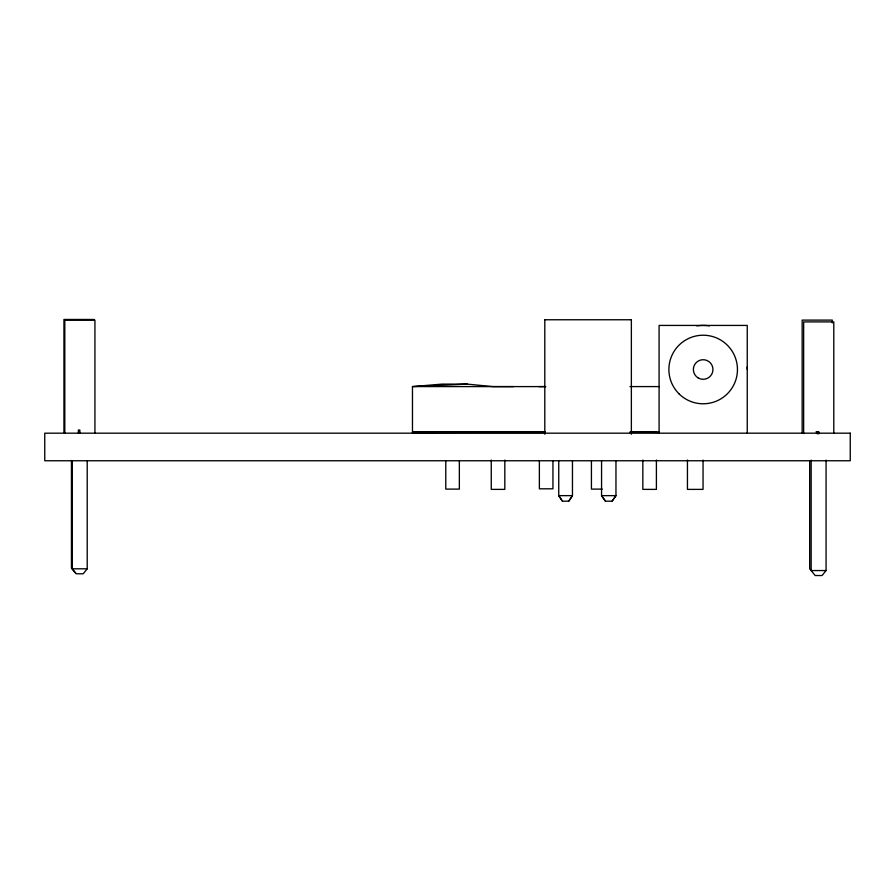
<?xml version="1.0" encoding="UTF-8"?>
<svg xmlns="http://www.w3.org/2000/svg" width="895" height="895" viewBox="0 0 895 895"><rect width="100%" height="100%" fill="white"/><g stroke="black" fill="none" stroke-linecap="round" stroke-linejoin="round"><path stroke-width="1.34" d="M568.761 501.178L572.464 495.64L558.748 495.64L562.452 501.178L568.761 501.178L572.464 495.673L572.464 460.735M612.079 501.178L615.961 495.64L601.563 495.64L605.445 501.178L612.079 501.2L615.961 495.673L615.961 460.735M87.218 461.138L87.218 568.806L83.201 573.784L76.332 573.784L72.305 568.806L72.305 461.138M826.074 460.097L826.074 570.551L822.057 575.53L815.188 575.53L809.673 568.761L809.673 461.104M513.394 386.606L492.809 386.606L467.279 384.112L412.472 386.584L412.472 432.408L544.921 432.408M445.788 431.837L412.472 432.408L545.111 432.24M545.29 431.983L412.472 432.408L504.825 432.117M629.923 432.151L656.404 432.117M94.076 319.47L63.937 319.47L63.937 432.498M544.798 319.761L631.367 319.761M467.279 384.112L442.063 384.112L412.472 386.584L545.279 386.606M629.968 386.584L659.313 386.584M538.947 386.606L545.771 386.606M816.027 431.916L818.724 431.916M659.1 432.117L630.673 432.028M630.225 432.184L659.246 432.408M602.279 489.106L591.427 489.106L591.427 461.171M72.305 568.806L87.218 568.806M826.074 570.551L811.161 570.551L811.161 460.097M75.471 573.102L71.443 568.135L71.443 460.466M605.445 501.2L601.563 495.673L601.563 460.735M562.452 501.2L558.748 495.673L558.748 460.735M833.793 433.527L833.793 321.898L803.654 321.898L803.654 433.527M832.305 322.894L832.305 320.108L802.166 320.108L802.166 433.135M818.724 433.896L818.724 431.826L817.213 431.826L817.213 433.896M747.247 433.18L747.247 325.422L659.089 325.422L659.089 433.18M703.045 460.052L703.045 489.386L687.449 489.386L687.449 460.052M656.404 460.052L656.404 489.386L642.834 489.386L642.834 460.052M631.367 319.683L631.367 434.254M552.942 460.88L552.942 488.815L539.372 488.815L539.372 460.88M544.798 319.683L544.798 434.254M504.825 460.052L504.825 489.386L491.254 489.386L491.254 460.052M459.348 461.171L459.348 489.106L445.788 489.106L445.788 461.171M94.937 433.18L94.937 320.153L64.798 320.153L64.798 433.18M79.868 433.18L79.868 430.081L78.357 430.081L78.357 433.18M79.006 430.439L79.006 432.498M696.769 325.892A44.079 44.079 0 0 1 709.556 325.892M747.168 366.95A44.079 44.079 0 0 1 747.247 369.501M850.25 433.18L44.75 433.18L44.75 460.757L850.25 460.757L850.25 433.18M678.925 393.744A34.29 34.29 0 0 0 736.283 378.384A34.29 34.29 0 0 0 694.296 336.386A34.29 34.29 0 0 0 678.925 393.744M698.268 377.992A9.8 9.8 0 0 0 712.957 369.501A9.8 9.8 0 0 0 698.268 361.021A9.8 9.8 0 0 0 698.268 377.992"/></g></svg>
